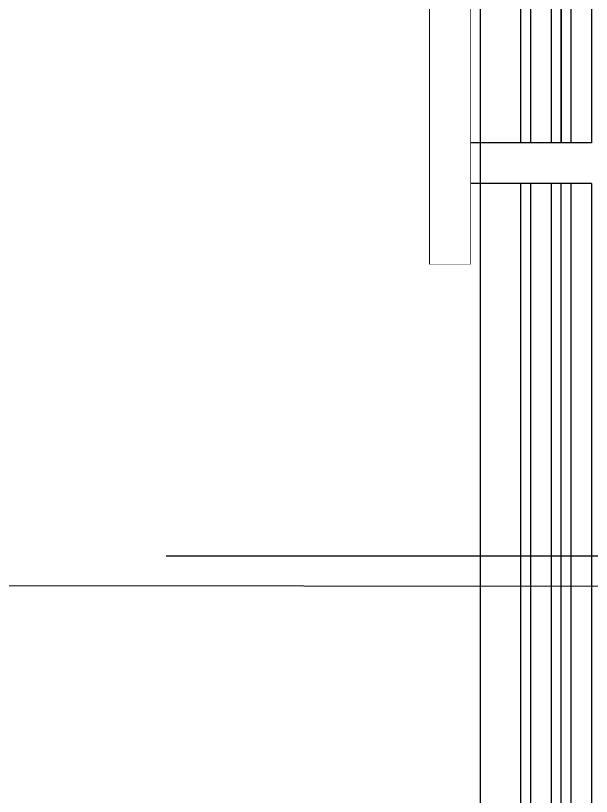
# Model space of a CAD drawing. Header units: centimetres. Extents: x -1797 to 2001, y -8788 to 1856.
# Drawn here: x -894.61 to -866.08, y -8633.76 to -8595.11 of the extents above; entities that cross this region are included whole.
import ezdxf

# ---------------------------------------------------------------- set-up
doc = ezdxf.new("R2010")
doc.units = ezdxf.units.CM
doc.header["$LTSCALE"] = 100
doc.header["$MEASUREMENT"] = 0
doc.set_wipeout_variables(frame=1)
doc.linetypes.add('HIDDEN', pattern=[0.375, 0.25, -0.125])
for name, color, linetype in [('HIDDEN -03', 8, 'HIDDEN'), ('ID_Flooring_02', 127, 'Continuous'), ('WALL-01', 7, 'Continuous'), ('WALL-03', 2, 'Continuous'), ('WALL-04', 1, 'Continuous'), ('WALL-05', 8, 'Continuous')]:
    doc.layers.add(name, color=color, linetype=linetype)
doc.styles.add('ISO', font='isocp2.shx', dxfattribs={"width": 0.8})
doc.dimstyles.new('DIM DET', dxfattribs={"dimtxt": 0.05, "dimasz": 0.025, "dimexe": 0.025, "dimexo": 0.025, "dimgap": 0.025, "dimtad": 1, "dimzin": 0, "dimdsep": 46, "dimtxsty": 'ISO', "dimblk": 'ARCHTICK', "dimcen": 0.1, "dimdle": 0.025, "dimclrd": 15, "dimclre": 15, "dimclrt": 2, "dimadec": 0, "dimazin": 0, "dimtfac": 1, "dimtmove": 2, "dimatfit": 0, "dimldrblk": 'ARCHTICK', "dimfxl": 0.17, "dimtzin": 1, "dimarcsym": 0})

# ---------------------------------------------------------------- blocks, each defined once
blk = doc.blocks.new('_ARCHTICK')
at = {"color": 0, "linetype": 'ByBlock', "const_width": 0.15}
blk.add_lwpolyline([(-0.5, -0.5), (0.5, 0.5)], dxfattribs=at)
blk = doc.blocks.new('shower_d')
at = {"layer": 'WALL-03'}
blk.add_line((2434.18, -5355.463), (2434.18, -5055.577), dxfattribs=at)
at = {"layer": 'WALL-04'}
for p, q in [((2439.68, -5283.463), (2433.68, -5283.463)), ((2439.68, -5285.463), (2433.68, -5285.463))]:
    blk.add_line(p, q, dxfattribs=at)
blk.add_lwpolyline([(2433.68, -5229.463), (2433.68, -5289.463), (2431.68, -5289.463), (2431.68, -5229.463)], close=True, dxfattribs=at)
for points in [[(2436.18, -5283.463), (2436.18, -5235.463)], [(2436.18, -5283.463), (2436.18, -5235.463)], [(2438.18, -5283.463), (2438.18, -5235.463)], [(2438.18, -5235.463), (2438.18, -5283.463)], [(2436.18, -5352.463), (2436.18, -5285.463)], [(2438.18, -5352.463), (2438.18, -5285.463)]]:
    blk.add_lwpolyline(points, dxfattribs=at)
at = {"layer": 'WALL-05'}
for points in [[(2436.68, -5283.463), (2436.68, -5235.463)], [(2437.68, -5235.463), (2437.68, -5283.463)], [(2438.68, -5283.463), (2438.68, -5235.463)], [(2439.68, -5235.463), (2439.68, -5283.463)], [(2437.68, -5285.463), (2437.68, -5352.463), (2436.68, -5352.463), (2436.68, -5285.463)], [(2439.68, -5285.463), (2439.68, -5352.463), (2438.68, -5352.463), (2438.68, -5285.463)]]:
    blk.add_lwpolyline(points, dxfattribs=at)
blk.add_wipeout([(2433.68, -5229.463), (2433.68, -5289.463), (2431.68, -5289.463), (2431.68, -5229.463)]).dxf.layer = 'WALL-04'

msp = doc.modelspace()

# ---------------------------------------------------------------- linework, layer by layer
at = {"layer": 'ID_Flooring_02'}
msp.add_line((-855.669, -8623.386), (-950.575, -8623.286), dxfattribs=at)

# ---------------------------------------------------------------- leaders
at = {"layer": 'HIDDEN -03'}
msp.add_leader([(-787.142, -8621.865), (-1099.789, -8621.865)], dimstyle='DIM DET', override={"dimasz": 0.04, "dimtad": 0, "dimclrd": 251, "dimldrblk": 'Dot', "dimfxl": 0.1}, dxfattribs=at)

# ---------------------------------------------------------------- next in the draw order: block references
at = {"layer": 'WALL-01'}
msp.add_blockref('shower_d', (-3305.755, -3317.954), dxfattribs=at)

doc.saveas('drawing.dxf')
